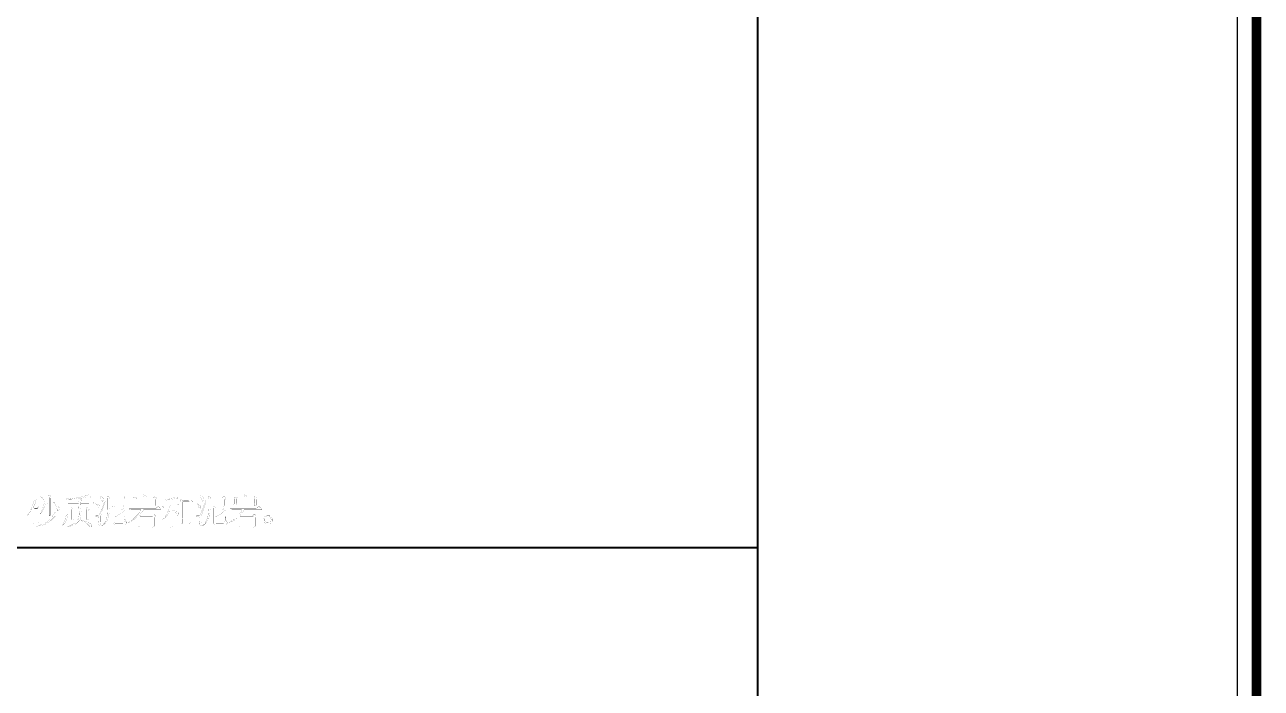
# Model space of a CAD drawing. Extents: x 94 to 452, y -72 to 1042.
# Drawn here: x 322.8 to 451.7, y 833.8 to 903 of the extents above; entities that cross this region are included whole.
import ezdxf

# ---------------------------------------------------------------- set-up
doc = ezdxf.new("R2010")
doc.units = 0
doc.header["$MEASUREMENT"] = 0
doc.layers.add('TREE_LAYER', color=7, linetype='Continuous')

msp = doc.modelspace()

# ---------------------------------------------------------------- linework, layer by layer
at = {"layer": 'TREE_LAYER'}
for points, const_width, elevation in [([(94.22612, 93.001716), (94.22612, 848.485862), (94.22612, 908.832322), (94.22612, 995.005583), (94.22612, 1005.005583), (94.22612, 1017.005583), (126.22612, 1017.005583), (146.22612, 1017.005583), (186.22612, 1017.005583), (191.22612, 1017.005583), (206.22612, 1017.005583), (211.22612, 1017.005583), (221.22612, 1017.005583), (399.22612, 1017.005583), (409.22612, 1017.005583), (451.22612, 1017.005583), (451.22612, 995.005583), (451.22612, 11.113007)], 1, 2891.008799), ([(449.22612, 11.113007), (449.22612, 995.005583), (449.22612, 995.005583), (449.22612, 1015.005583), (449.22612, 1015.005583), (409.22612, 1015.005583), (409.22612, 1015.005583), (399.22612, 1015.005583), (399.22612, 1015.005583), (221.22612, 1015.005583)], 0.15, 2875.008799), ([(399.22612, 908.832322), (399.22612, 848.485862)], 0.2, 60.34646), ([(324.542274, 853.789565), (324.501098, 853.789565), (324.28149, 853.569957), (323.224627, 853.569957), (323.334431, 853.460153), (323.361882, 853.460153), (323.403058, 853.487604), (323.828549, 853.487604), (323.828549, 853.487604), (323.73247, 853.158192), (323.73247, 853.117016), (323.691294, 853.007212), (323.663843, 852.897408), (323.554039, 852.636623), (323.444235, 852.362114), (323.18345, 851.964074), (323.142274, 851.881721), (323.142274, 851.881721), (323.18345, 851.881721), (323.197176, 851.895447), (323.471686, 852.266035), (323.58149, 852.444466), (323.58149, 852.444466), (323.58149, 850.934663), (323.677568, 850.934663), (323.73247, 850.962114), (323.773647, 851.00329), (323.773647, 851.332702), (323.773647, 851.332702), (324.199137, 851.332702), (324.212862, 851.332702), (324.212862, 851.15427), (324.254039, 851.15427), (324.350117, 851.181721), (324.391294, 851.222898), (324.391294, 852.430741), (324.501098, 852.540545), (324.501098, 852.581721), (324.322666, 852.760153), (324.28149, 852.760153), (324.130509, 852.609172), (323.869725, 852.609172), (323.718745, 852.6778), (323.718745, 852.691525), (323.88345, 853.007212), (323.993254, 853.336623), (323.993254, 853.391525), (324.034431, 853.487604), (324.789333, 853.487604), (324.789333, 853.569957), (324.542274, 853.789565), (324.542274, 853.789565)], 0.01, 20), ([(324.912862, 853.309172), (324.899137, 853.295447), (324.761882, 852.718976), (324.679529, 852.581721), (324.569725, 852.25231), (324.473647, 852.073878), (324.43247, 851.991525), (324.459921, 851.991525), (324.473647, 852.005251), (324.761882, 852.389565), (325.008941, 852.979761), (325.159921, 853.130741), (325.201098, 853.130741), (325.187372, 853.171917), (324.912862, 853.309172), (324.912862, 853.309172)], 0.01, 20), ([(325.352078, 853.967996), (325.338352, 853.967996), (325.338352, 853.940545), (325.379529, 853.720937), (325.379529, 851.813094), (325.448156, 851.813094), (325.516784, 851.840545), (325.55796, 851.881721), (325.55796, 853.679761), (325.667764, 853.789565), (325.667764, 853.817016), (325.489333, 853.899368), (325.352078, 853.967996), (325.352078, 853.967996)], 0.01, 20), ([(329.497176, 854.009172), (329.18149, 853.899368), (329.154039, 853.899368), (328.426588, 853.707212), (328.385411, 853.707212), (327.520705, 853.569957), (327.452078, 853.569957), (327.452078, 853.556231), (327.38345, 853.556231), (327.38345, 853.569957), (327.355999, 853.583682), (327.122666, 853.679761), (327.163843, 853.501329), (327.163843, 851.909172), (327.08149, 851.538584), (327.08149, 851.511133), (326.971686, 851.181721), (326.861882, 851.00329), (326.724627, 850.783682), (326.724627, 850.742506), (326.985411, 851.017016), (327.122666, 851.222898), (327.136392, 851.2778), (327.23247, 851.497408), (327.23247, 851.538584), (327.301098, 851.730741), (327.314823, 851.895447), (327.328549, 851.895447), (327.328549, 851.936623), (327.342274, 852.060153), (327.342274, 853.048388), (327.342274, 853.048388), (328.454039, 853.048388), (328.467764, 853.048388), (328.454039, 852.938584), (328.454039, 852.938584), (328.454039, 852.842506), (328.454039, 852.842506), (328.454039, 852.760153), (328.440313, 852.760153), (328.440313, 852.664074), (328.440313, 852.664074), (328.440313, 852.581721), (328.440313, 852.581721), (327.877568, 852.581721), (327.712862, 852.650349), (327.740313, 852.471917), (327.740313, 851.401329), (327.836392, 851.415055), (327.891294, 851.442506), (327.93247, 851.483682), (327.93247, 852.471917), (327.959921, 852.499368), (329.277568, 852.499368), (329.277568, 852.499368), (329.277568, 851.401329), (329.318745, 851.401329), (329.414823, 851.442506), (329.469725, 851.483682), (329.469725, 852.389565), (329.579529, 852.499368), (329.579529, 852.540545), (329.387372, 852.718976), (329.359921, 852.718976), (329.208941, 852.581721), (328.63247, 852.581721), (328.618745, 852.581721), (328.618745, 852.622898), (328.63247, 852.636623), (328.63247, 852.732702), (328.63247, 852.732702), (328.63247, 852.82878), (328.63247, 852.82878), (328.63247, 852.924859), (328.646196, 852.938584), (328.646196, 853.048388), (328.646196, 853.048388), (330.046196, 853.048388), (330.046196, 853.130741), (329.799137, 853.350349), (329.75796, 853.350349), (329.538352, 853.130741), (328.659921, 853.130741), (328.646196, 853.130741), (328.646196, 853.199368), (328.659921, 853.199368), (328.659921, 853.3778), (328.797176, 853.446427), (328.810901, 853.460153), (328.810901, 853.487604), (328.522666, 853.624859), (328.550117, 853.624859), (328.673647, 853.638584), (329.305019, 853.748388), (329.579529, 853.748388), (329.716784, 853.707212), (329.689333, 853.817016), (329.497176, 854.009172), (329.497176, 854.009172)], 0.01, 20), ([(328.454039, 853.611133), (328.454039, 853.624859), (328.48149, 853.611133), (328.48149, 853.336623), (328.467764, 853.336623), (328.467764, 853.240545), (328.467764, 853.226819), (328.467764, 853.130741), (328.454039, 853.130741), (327.342274, 853.130741), (327.342274, 853.130741), (327.342274, 853.487604), (327.38345, 853.542506), (328.152078, 853.569957), (328.289333, 853.597408), (328.454039, 853.611133), (328.454039, 853.611133)], 0.01, 20), ([(331.240313, 853.418976), (331.171686, 853.309172), (330.952078, 852.746427), (330.952078, 852.718976), (330.691294, 852.060153), (330.58149, 851.881721), (330.512862, 851.813094), (330.224627, 851.813094), (330.224627, 851.771917), (330.334431, 851.771917), (330.471686, 851.730741), (330.554039, 851.648388), (330.58149, 851.55231), (330.58149, 851.401329), (330.554039, 851.209172), (330.554039, 851.181721), (330.512862, 851.085643), (330.512862, 850.934663), (330.554039, 850.85231), (330.650117, 850.783682), (330.73247, 850.783682), (330.773647, 850.879761), (330.773647, 851.044466), (330.73247, 851.181721), (330.73247, 851.813094), (330.773647, 851.909172), (330.814823, 852.032702), (330.910901, 852.348388), (330.938352, 852.417016), (331.212862, 853.25427), (331.212862, 853.281721), (331.240313, 853.418976), (331.240313, 853.418976)], 0.01, 20), ([(330.595215, 853.926819), (330.512862, 853.926819), (330.663843, 853.775839), (330.773647, 853.597408), (330.801098, 853.446427), (330.842274, 853.350349), (330.88345, 853.309172), (330.910901, 853.309172), (330.993254, 853.391525), (331.061882, 853.487604), (331.061882, 853.569957), (330.979529, 853.693486), (330.842274, 853.789565), (330.595215, 853.926819), (330.595215, 853.926819)], 0.01, 20), ([(331.473647, 853.858192), (331.459921, 853.858192), (331.459921, 853.830741), (331.501098, 853.611133), (331.501098, 852.540545), (331.459921, 852.060153), (331.459921, 851.9778), (331.391294, 851.607212), (331.391294, 851.579761), (331.240313, 851.222898), (331.171686, 851.113094), (330.952078, 850.85231), (330.842274, 850.742506), (330.88345, 850.742506), (331.048156, 850.879761), (331.212862, 851.044466), (331.43247, 851.360153), (331.542274, 851.620937), (331.542274, 851.675839), (331.569725, 851.758192), (331.610901, 851.936623), (331.652078, 852.115055), (331.652078, 852.471917), (331.679529, 852.567996), (331.679529, 852.938584), (331.693254, 852.938584), (332.997176, 852.938584), (332.997176, 852.938584), (332.997176, 852.801329), (333.038352, 852.801329), (333.134431, 852.82878), (333.189333, 852.869957), (333.189333, 853.52878), (333.326588, 853.624859), (333.326588, 853.638584), (333.326588, 853.679761), (333.120705, 853.858192), (333.079529, 853.858192), (332.928549, 853.707212), (331.761882, 853.707212), (331.473647, 853.858192), (331.473647, 853.858192)], 0.01, 20), ([(331.720705, 853.638584), (331.720705, 853.638584), (332.997176, 853.638584), (332.997176, 853.638584), (332.997176, 853.020937), (332.997176, 853.020937), (331.693254, 853.020937), (331.679529, 853.020937), (331.679529, 853.597408), (331.720705, 853.638584), (331.720705, 853.638584)], 0.01, 20), ([(335.234431, 854.009172), (335.220705, 854.009172), (335.220705, 853.981721), (335.261882, 853.80329), (335.261882, 853.089565), (335.248156, 853.089565), (334.424627, 853.089565), (334.410901, 853.089565), (334.410901, 853.569957), (334.520705, 853.638584), (334.520705, 853.638584), (334.520705, 853.679761), (334.191294, 853.789565), (334.23247, 853.583682), (334.23247, 853.130741), (334.122666, 853.020937), (334.273647, 852.869957), (334.301098, 852.869957), (334.410901, 852.979761), (334.410901, 853.007212), (334.424627, 853.020937), (336.318745, 853.020937), (336.318745, 853.007212), (336.318745, 852.82878), (336.401098, 852.842506), (336.455999, 852.869957), (336.497176, 852.911133), (336.497176, 853.52878), (336.60698, 853.638584), (336.60698, 853.679761), (336.428549, 853.748388), (336.277568, 853.817016), (336.318745, 853.583682), (336.318745, 853.089565), (336.318745, 853.089565), (335.440313, 853.089565), (335.440313, 853.089565), (335.440313, 853.789565), (335.550117, 853.858192), (335.550117, 853.858192), (335.550117, 853.899368), (335.234431, 854.009172), (335.234431, 854.009172)], 0.01, 20), ([(338.610901, 853.858192), (338.569725, 853.858192), (338.487372, 853.775839), (338.391294, 853.748388), (338.034431, 853.597408), (338.020705, 853.597408), (337.444235, 853.460153), (337.444235, 853.418976), (337.512862, 853.418976), (337.622666, 853.460153), (337.979529, 853.487604), (338.00698, 853.501329), (338.020705, 853.501329), (338.020705, 852.938584), (337.993254, 852.842506), (337.979529, 852.82878), (337.18345, 852.82878), (337.293254, 852.718976), (337.334431, 852.718976), (337.361882, 852.760153), (337.952078, 852.760153), (337.965803, 852.760153), (337.910901, 852.609172), (337.801098, 852.320937), (337.540313, 851.840545), (337.444235, 851.662114), (337.293254, 851.483682), (337.18345, 851.332702), (337.224627, 851.332702), (337.499137, 851.620937), (337.663843, 851.840545), (337.924627, 852.293486), (338.020705, 852.458192), (338.020705, 852.444466), (338.020705, 850.632702), (338.116784, 850.646427), (338.171686, 850.673878), (338.212862, 850.715055), (338.212862, 852.417016), (338.212862, 852.430741), (338.542274, 852.12878), (338.720705, 851.881721), (338.761882, 851.881721), (338.830509, 851.991525), (338.830509, 852.142506), (338.720705, 852.25231), (338.405019, 852.389565), (338.350117, 852.40329), (338.212862, 852.430741), (338.212862, 852.760153), (338.212862, 852.760153), (339.050117, 852.760153), (339.050117, 852.82878), (338.830509, 853.020937), (338.789333, 853.020937), (338.610901, 852.82878), (338.212862, 852.82878), (338.212862, 852.842506), (338.212862, 853.52878), (338.308941, 853.556231), (338.555999, 853.597408), (338.679529, 853.638584), (338.789333, 853.597408), (338.789333, 853.638584), (338.789333, 853.65231), (338.610901, 853.858192), (338.610901, 853.858192)], 0.01, 20), ([(339.091294, 853.52878), (339.091294, 853.52878), (339.091294, 853.501329), (339.118745, 853.281721), (339.118745, 850.962114), (339.214823, 850.975839), (339.269725, 851.00329), (339.310901, 851.044466), (339.310901, 851.469957), (339.310901, 851.483682), (339.997176, 851.483682), (339.997176, 851.469957), (339.997176, 851.044466), (340.038352, 851.044466), (340.134431, 851.071917), (340.189333, 851.113094), (340.189333, 853.199368), (340.326588, 853.295447), (340.326588, 853.309172), (340.326588, 853.350349), (340.120705, 853.52878), (340.079529, 853.52878), (339.928549, 853.3778), (339.379529, 853.3778), (339.091294, 853.52878), (339.091294, 853.52878)], 0.01, 20), ([(339.338352, 853.309172), (339.338352, 853.309172), (339.997176, 853.309172), (339.997176, 853.309172), (339.997176, 851.55231), (339.997176, 851.55231), (339.310901, 851.55231), (339.310901, 851.55231), (339.310901, 853.267996), (339.338352, 853.309172), (339.338352, 853.309172)], 0.01, 20), ([(341.740313, 853.418976), (341.671686, 853.309172), (341.452078, 852.746427), (341.452078, 852.718976), (341.191294, 852.060153), (341.08149, 851.881721), (341.012862, 851.813094), (340.724627, 851.813094), (340.724627, 851.771917), (340.834431, 851.771917), (340.971686, 851.730741), (341.054039, 851.648388), (341.08149, 851.55231), (341.08149, 851.401329), (341.054039, 851.209172), (341.054039, 851.181721), (341.012862, 851.085643), (341.012862, 850.934663), (341.054039, 850.85231), (341.150117, 850.783682), (341.23247, 850.783682), (341.273647, 850.879761), (341.273647, 851.044466), (341.23247, 851.181721), (341.23247, 851.813094), (341.273647, 851.909172), (341.314823, 852.032702), (341.410901, 852.348388), (341.438352, 852.417016), (341.712862, 853.25427), (341.712862, 853.281721), (341.740313, 853.418976), (341.740313, 853.418976)], 0.01, 20), ([(341.095215, 853.926819), (341.012862, 853.926819), (341.163843, 853.775839), (341.273647, 853.597408), (341.301098, 853.446427), (341.342274, 853.350349), (341.38345, 853.309172), (341.410901, 853.309172), (341.493254, 853.391525), (341.561882, 853.487604), (341.561882, 853.569957), (341.479529, 853.693486), (341.342274, 853.789565), (341.095215, 853.926819), (341.095215, 853.926819)], 0.01, 20), ([(341.973647, 853.858192), (341.959921, 853.858192), (341.959921, 853.830741), (342.001098, 853.611133), (342.001098, 852.540545), (341.959921, 852.060153), (341.959921, 851.9778), (341.891294, 851.607212), (341.891294, 851.579761), (341.740313, 851.222898), (341.671686, 851.113094), (341.452078, 850.85231), (341.342274, 850.742506), (341.38345, 850.742506), (341.548156, 850.879761), (341.712862, 851.044466), (341.93247, 851.360153), (342.042274, 851.620937), (342.042274, 851.675839), (342.069725, 851.758192), (342.110901, 851.936623), (342.152078, 852.115055), (342.152078, 852.471917), (342.179529, 852.567996), (342.179529, 852.938584), (342.193254, 852.938584), (343.497176, 852.938584), (343.497176, 852.938584), (343.497176, 852.801329), (343.538352, 852.801329), (343.634431, 852.82878), (343.689333, 852.869957), (343.689333, 853.52878), (343.826588, 853.624859), (343.826588, 853.638584), (343.826588, 853.679761), (343.620705, 853.858192), (343.579529, 853.858192), (343.428549, 853.707212), (342.261882, 853.707212), (341.973647, 853.858192), (341.973647, 853.858192)], 0.01, 20), ([(342.220705, 853.638584), (342.220705, 853.638584), (343.497176, 853.638584), (343.497176, 853.638584), (343.497176, 853.020937), (343.497176, 853.020937), (342.193254, 853.020937), (342.179529, 853.020937), (342.179529, 853.597408), (342.220705, 853.638584), (342.220705, 853.638584)], 0.01, 20), ([(345.734431, 854.009172), (345.720705, 854.009172), (345.720705, 853.981721), (345.761882, 853.80329), (345.761882, 853.089565), (345.748156, 853.089565), (344.924627, 853.089565), (344.910901, 853.089565), (344.910901, 853.569957), (345.020705, 853.638584), (345.020705, 853.638584), (345.020705, 853.679761), (344.691294, 853.789565), (344.73247, 853.583682), (344.73247, 853.130741), (344.622666, 853.020937), (344.773647, 852.869957), (344.801098, 852.869957), (344.910901, 852.979761), (344.910901, 853.007212), (344.924627, 853.020937), (346.818745, 853.020937), (346.818745, 853.007212), (346.818745, 852.82878), (346.901098, 852.842506), (346.955999, 852.869957), (346.997176, 852.911133), (346.997176, 853.52878), (347.10698, 853.638584), (347.10698, 853.679761), (346.928549, 853.748388), (346.777568, 853.817016), (346.818745, 853.583682), (346.818745, 853.089565), (346.818745, 853.089565), (345.940313, 853.089565), (345.940313, 853.089565), (345.940313, 853.789565), (346.050117, 853.858192), (346.050117, 853.858192), (346.050117, 853.899368), (345.734431, 854.009172), (345.734431, 854.009172)], 0.01, 20), ([(323.842274, 852.540545), (323.842274, 852.540545), (324.199137, 852.540545), (324.212862, 852.540545), (324.212862, 851.415055), (324.199137, 851.401329), (323.773647, 851.401329), (323.773647, 851.415055), (323.773647, 852.471917), (323.842274, 852.540545), (323.842274, 852.540545)], 0.01, 20), ([(326.079529, 852.279761), (326.038352, 852.279761), (325.997176, 852.169957), (325.818745, 851.881721), (325.667764, 851.70329), (325.40698, 851.42878), (325.338352, 851.332702), (325.159921, 851.222898), (325.022666, 851.113094), (324.652078, 850.934663), (324.034431, 850.715055), (323.952078, 850.715055), (323.952078, 850.673878), (324.061882, 850.673878), (324.28149, 850.742506), (324.610901, 850.824859), (324.926588, 850.920937), (325.269725, 851.113094), (325.516784, 851.291525), (326.052078, 851.813094), (326.10698, 851.922898), (326.216784, 852.032702), (326.299137, 852.032702), (326.299137, 852.060153), (326.079529, 852.279761), (326.079529, 852.279761)], 0.01, 20), ([(325.901098, 853.240545), (325.818745, 853.240545), (325.901098, 853.158192), (326.065803, 852.911133), (326.079529, 852.883682), (326.148156, 852.732702), (326.216784, 852.485643), (326.216784, 852.362114), (326.25796, 852.320937), (326.326588, 852.320937), (326.436392, 852.458192), (326.436392, 852.622898), (326.367764, 852.760153), (326.299137, 852.869957), (326.052078, 853.10329), (325.901098, 853.240545), (325.901098, 853.240545)], 0.01, 20), ([(328.48149, 852.362114), (328.48149, 852.362114), (328.48149, 852.334663), (328.508941, 852.115055), (328.508941, 851.909172), (328.440313, 851.538584), (328.440313, 851.511133), (328.330509, 851.332702), (328.028549, 851.030741), (327.534431, 850.783682), (327.205019, 850.673878), (327.163843, 850.673878), (327.163843, 850.632702), (327.424627, 850.673878), (327.850117, 850.811133), (328.220705, 851.00329), (328.550117, 851.332702), (328.563843, 851.387604), (328.577568, 851.387604), (328.687372, 851.332702), (329.030509, 851.181721), (329.359921, 850.962114), (329.620705, 850.701329), (329.689333, 850.605251), (329.75796, 850.605251), (329.826588, 850.701329), (329.826588, 850.824859), (329.75796, 850.920937), (329.620705, 851.044466), (329.565803, 851.058192), (329.291294, 851.181721), (329.263843, 851.195447), (328.742274, 851.373878), (328.714823, 851.373878), (328.618745, 851.387604), (328.577568, 851.401329), (328.618745, 851.511133), (328.659921, 851.730741), (328.701098, 851.895447), (328.701098, 852.060153), (328.810901, 852.169957), (328.810901, 852.211133), (328.618745, 852.279761), (328.48149, 852.362114), (328.48149, 852.362114)], 0.01, 20), ([(330.265803, 853.089565), (330.224627, 853.089565), (330.30698, 853.007212), (330.403058, 852.869957), (330.554039, 852.581721), (330.622666, 852.581721), (330.663843, 852.622898), (330.691294, 852.6778), (330.691294, 852.801329), (330.622666, 852.897408), (330.512862, 852.979761), (330.375607, 853.048388), (330.265803, 853.089565), (330.265803, 853.089565)], 0.01, 20), ([(331.98149, 852.82878), (331.98149, 852.82878), (331.98149, 852.815055), (332.008941, 852.595447), (332.008941, 851.044466), (332.077568, 850.934663), (332.187372, 850.85231), (333.216784, 850.85231), (333.285411, 850.893486), (333.395215, 850.962114), (333.477568, 851.071917), (333.477568, 851.15427), (333.436392, 851.15427), (333.367764, 851.222898), (333.299137, 851.401329), (333.299137, 851.70329), (333.25796, 851.70329), (333.25796, 851.607212), (333.216784, 851.250349), (333.189333, 851.15427), (333.079529, 851.044466), (332.269725, 851.044466), (332.201098, 851.113094), (332.201098, 851.648388), (332.338352, 851.730741), (332.667764, 851.950349), (333.010901, 852.211133), (333.216784, 852.348388), (333.299137, 852.362114), (333.299137, 852.389565), (333.148156, 852.540545), (333.079529, 852.581721), (332.859921, 852.320937), (332.338352, 851.799368), (332.228549, 851.730741), (332.201098, 851.70329), (332.201098, 851.717016), (332.201098, 852.540545), (332.310901, 852.650349), (332.310901, 852.691525), (332.118745, 852.760153), (331.98149, 852.82878), (331.98149, 852.82878)], 0.01, 20), ([(336.75796, 852.801329), (336.716784, 852.801329), (336.469725, 852.540545), (333.724627, 852.540545), (333.834431, 852.430741), (333.861882, 852.430741), (333.903058, 852.471917), (334.959921, 852.471917), (334.959921, 852.458192), (334.905019, 852.334663), (334.891294, 852.279761), (334.712862, 852.032702), (334.150117, 851.469957), (333.80698, 851.195447), (333.68345, 851.15427), (333.68345, 851.113094), (334.040313, 851.2778), (334.095215, 851.305251), (334.479529, 851.620937), (334.589333, 851.730741), (334.603058, 851.730741), (334.603058, 850.632702), (334.685411, 850.646427), (334.740313, 850.673878), (334.78149, 850.715055), (334.78149, 850.920937), (334.78149, 850.934663), (336.167764, 850.934663), (336.167764, 850.920937), (336.167764, 850.632702), (336.208941, 850.632702), (336.318745, 850.673878), (336.359921, 850.715055), (336.359921, 851.662114), (336.469725, 851.771917), (336.469725, 851.813094), (336.277568, 851.991525), (336.250117, 851.991525), (336.099137, 851.840545), (334.891294, 851.840545), (334.767764, 851.895447), (334.905019, 852.046427), (335.179529, 852.389565), (335.220705, 852.471917), (337.046196, 852.471917), (337.046196, 852.540545), (336.908941, 852.650349), (336.75796, 852.801329), (336.75796, 852.801329)], 0.01, 20), ([(340.765803, 853.089565), (340.724627, 853.089565), (340.80698, 853.007212), (340.903058, 852.869957), (341.054039, 852.581721), (341.122666, 852.581721), (341.163843, 852.622898), (341.191294, 852.6778), (341.191294, 852.801329), (341.122666, 852.897408), (341.012862, 852.979761), (340.875607, 853.048388), (340.765803, 853.089565), (340.765803, 853.089565)], 0.01, 20), ([(342.48149, 852.82878), (342.48149, 852.82878), (342.48149, 852.815055), (342.508941, 852.595447), (342.508941, 851.044466), (342.577568, 850.934663), (342.687372, 850.85231), (343.716784, 850.85231), (343.785411, 850.893486), (343.895215, 850.962114), (343.977568, 851.071917), (343.977568, 851.15427), (343.936392, 851.15427), (343.867764, 851.222898), (343.799137, 851.401329), (343.799137, 851.70329), (343.75796, 851.70329), (343.75796, 851.607212), (343.716784, 851.250349), (343.689333, 851.15427), (343.579529, 851.044466), (342.769725, 851.044466), (342.701098, 851.113094), (342.701098, 851.648388), (342.838352, 851.730741), (343.167764, 851.950349), (343.510901, 852.211133), (343.716784, 852.348388), (343.799137, 852.362114), (343.799137, 852.389565), (343.648156, 852.540545), (343.579529, 852.581721), (343.359921, 852.320937), (342.838352, 851.799368), (342.728549, 851.730741), (342.701098, 851.70329), (342.701098, 851.717016), (342.701098, 852.540545), (342.810901, 852.650349), (342.810901, 852.691525), (342.618745, 852.760153), (342.48149, 852.82878), (342.48149, 852.82878)], 0.01, 20), ([(347.25796, 852.801329), (347.216784, 852.801329), (346.969725, 852.540545), (344.224627, 852.540545), (344.334431, 852.430741), (344.361882, 852.430741), (344.403058, 852.471917), (345.459921, 852.471917), (345.459921, 852.458192), (345.405019, 852.334663), (345.391294, 852.279761), (345.212862, 852.032702), (344.650117, 851.469957), (344.30698, 851.195447), (344.18345, 851.15427), (344.18345, 851.113094), (344.540313, 851.2778), (344.595215, 851.305251), (344.979529, 851.620937), (345.089333, 851.730741), (345.103058, 851.730741), (345.103058, 850.632702), (345.185411, 850.646427), (345.240313, 850.673878), (345.28149, 850.715055), (345.28149, 850.920937), (345.28149, 850.934663), (346.667764, 850.934663), (346.667764, 850.920937), (346.667764, 850.632702), (346.708941, 850.632702), (346.818745, 850.673878), (346.859921, 850.715055), (346.859921, 851.662114), (346.969725, 851.771917), (346.969725, 851.813094), (346.777568, 851.991525), (346.750117, 851.991525), (346.599137, 851.840545), (345.391294, 851.840545), (345.267764, 851.895447), (345.405019, 852.046427), (345.679529, 852.389565), (345.720705, 852.471917), (347.546196, 852.471917), (347.546196, 852.540545), (347.408941, 852.650349), (347.25796, 852.801329), (347.25796, 852.801329)], 0.01, 20), ([(334.850117, 851.771917), (334.850117, 851.771917), (336.167764, 851.771917), (336.167764, 851.771917), (336.167764, 851.00329), (336.167764, 851.00329), (334.78149, 851.00329), (334.78149, 851.00329), (334.78149, 851.70329), (334.850117, 851.771917), (334.850117, 851.771917)], 0.01, 20), ([(345.350117, 851.771917), (345.350117, 851.771917), (346.667764, 851.771917), (346.667764, 851.771917), (346.667764, 851.00329), (346.667764, 851.00329), (345.28149, 851.00329), (345.28149, 851.00329), (345.28149, 851.70329), (345.350117, 851.771917), (345.350117, 851.771917)], 0.01, 20), ([(348.38345, 851.813094), (348.054039, 851.813094), (347.861882, 851.70329), (347.752078, 851.524859), (347.752078, 851.181721), (348.040313, 851.00329), (348.410901, 851.00329), (348.630509, 851.250349), (348.630509, 851.511133), (348.534431, 851.689565), (348.38345, 851.813094), (348.38345, 851.813094)], 0.01, 20), ([(348.191294, 851.730741), (348.205019, 851.730741), (348.38345, 851.70329), (348.561882, 851.401329), (348.520705, 851.264074), (348.328549, 851.126819), (348.054039, 851.113094), (347.861882, 851.264074), (347.861882, 851.511133), (348.054039, 851.70329), (348.108941, 851.717016), (348.191294, 851.730741), (348.191294, 851.730741)], 0.01, 20), ([(221.22612, 848.485862), (399.22612, 848.485862)], 0.2, 178), ([(399.22612, 848.485862), (399.22612, 798.147579)], 0.2, 50.338283)]:
    msp.add_lwpolyline(points, dxfattribs=dict(at, const_width=const_width, elevation=elevation))

doc.saveas('drawing.dxf')
